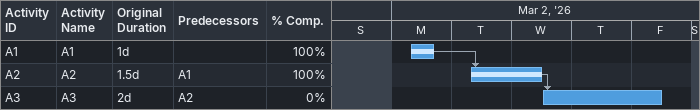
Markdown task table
| ID | Task | Original duration | Start | Finish | Predecessors | % complete |
|---|---|---|---|---|---|---|
| A1 | A1 | 1d | 2026-03-02 | 2026-03-02 |  | 100 |
| A2 | A2 | 1.5d | 2026-03-03 | 2026-03-04 | A1 | 100 |
| A3 | A3 | 2d | 2026-03-04 | 2026-03-06 | A2 | 0 |
